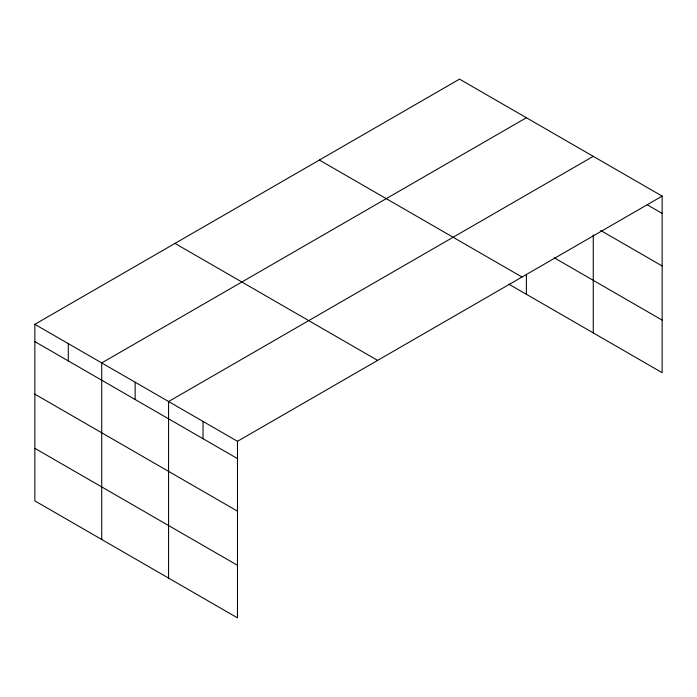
<?xml version="1.0" encoding="UTF-8"?>
<svg xmlns="http://www.w3.org/2000/svg" width="697" height="697" viewBox="0 0 697 697"><rect width="100%" height="100%" fill="white"/><g stroke="black" fill="none" stroke-linecap="round" stroke-linejoin="round"><path stroke-width="1.05" d="M34.85 324.323L237.477 441.306L237.477 617.864L34.85 500.882L34.85 324.323L459.523 79.136L662.15 196.118L662.15 372.677L508.749 284.115M526.392 117.741L101.718 362.928L101.718 539.487M593.26 156.346L168.578 401.533L168.578 578.092M237.477 441.306L662.15 196.118M647.252 204.805L662.15 213.404M600.709 230.489L662.15 265.966M554.254 257.82L662.15 320.115M319.383 160.049L522.009 277.031M174.991 243.41L377.617 360.393M34.85 341.608L237.477 458.591M34.85 394.162L237.477 511.154M34.85 448.319L237.477 565.302M593.26 234.854L593.26 332.905M526.392 274.322L526.392 294.3M203.027 421.415L203.027 438.701M135.148 382.226L135.148 399.512M68.28 343.621L68.28 360.907"/></g></svg>
